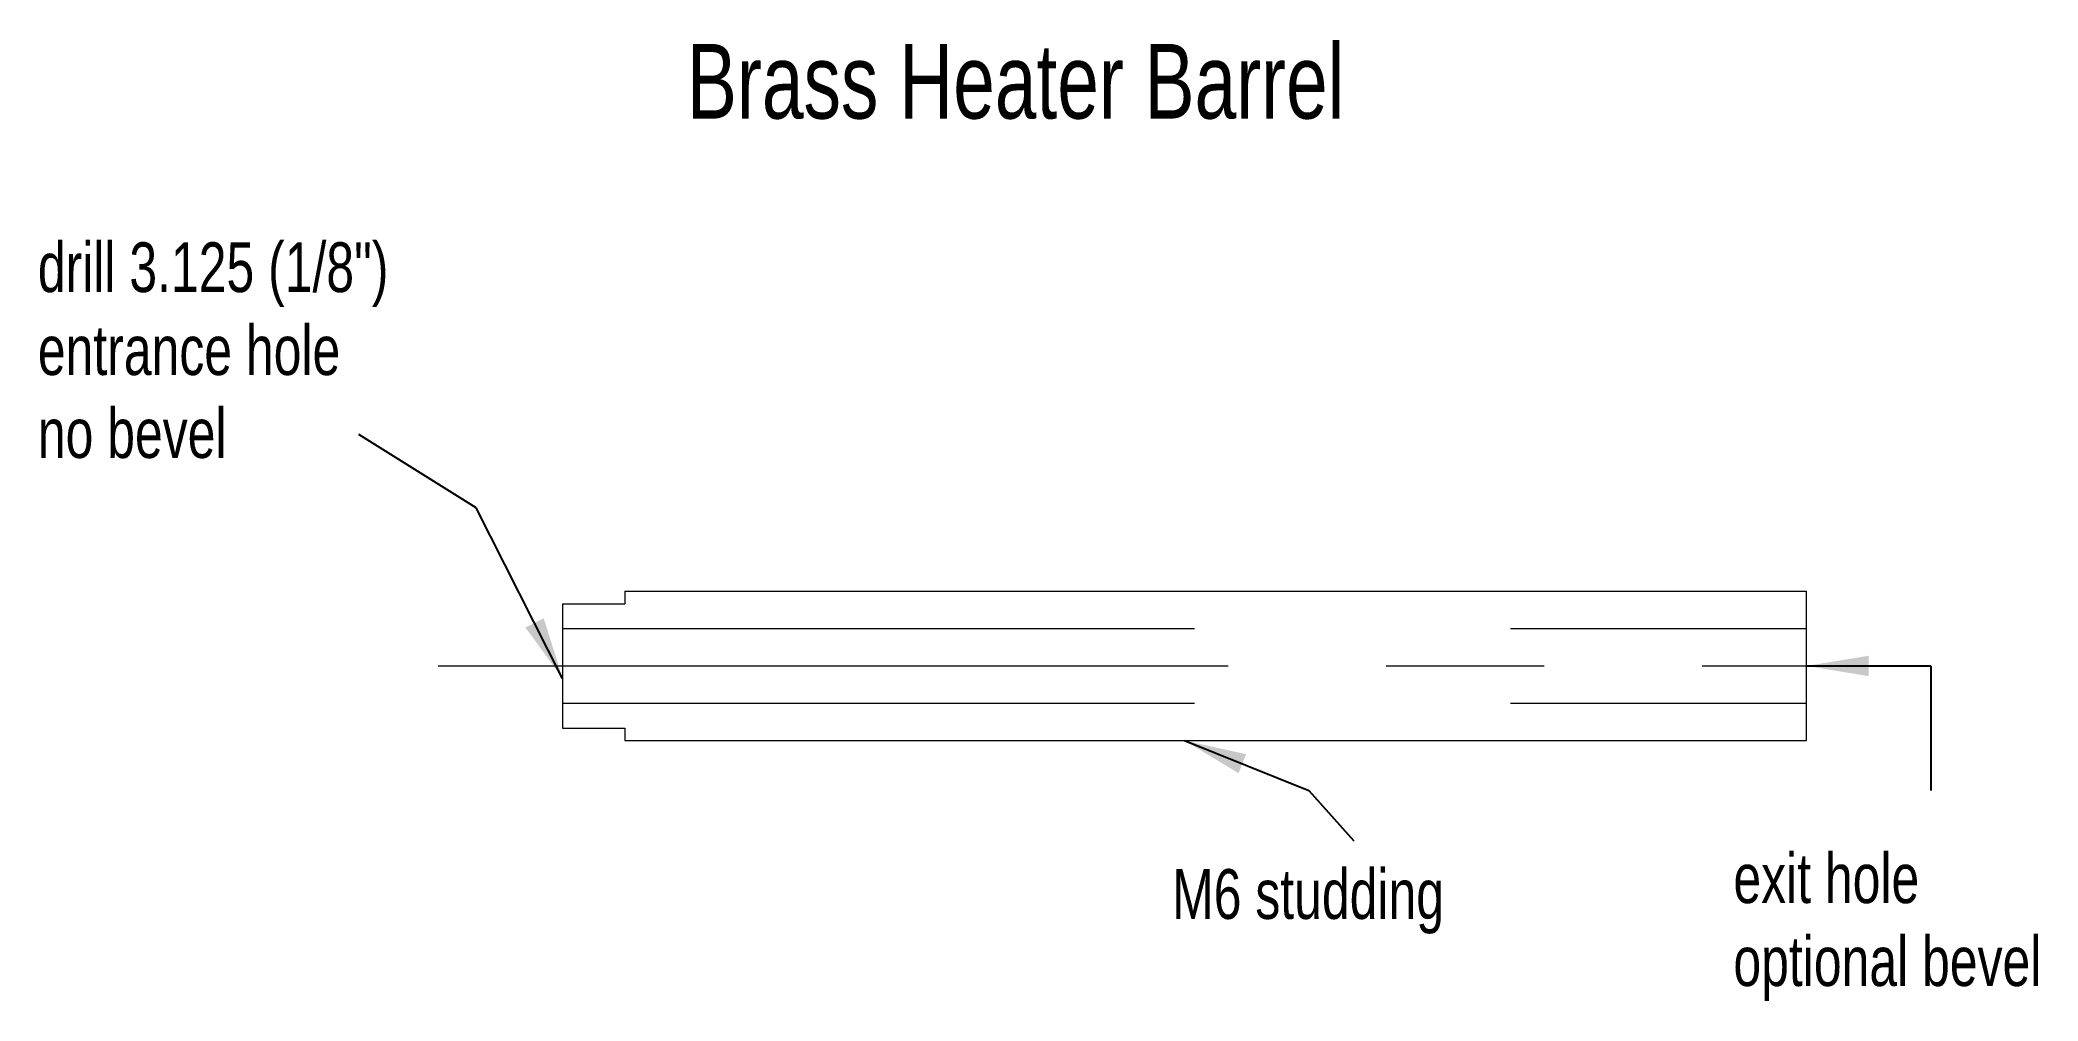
# Model space of a CAD drawing. Header units: millimetres. Extents: x -36 to 44.3, y -8.5 to 30.2.
import ezdxf

# ---------------------------------------------------------------- set-up
doc = ezdxf.new("R2010")
doc.units = ezdxf.units.MM
doc.linetypes.add('CENTER', pattern=[50.8, 31.75, -6.35, 6.35, -6.35])
doc.linetypes.add('DASHEDX2', pattern=[38.1, 25.4, -12.7])
doc.layers.get('0').update_dxf_attribs({"linetype": 'CONTINUOUS', "lineweight": 0, "true_color": 0xffffff})
doc.styles.get("Standard").update_dxf_attribs({"font": 'txt', "width": 0.75})
doc.dimstyles.get("Standard").update_dxf_attribs({"dimtxt": 2.5, "dimasz": 2.5, "dimexe": 1.25, "dimexo": 0.625, "dimtad": 1, "dimtxsty": 'Standard', "dimcen": 2.5, "dimadec": 0, "dimazin": 0, "dimtfac": 1, "dimtmove": 0, "dimatfit": 3, "dimfxl": 1, "dimarcsym": 0})

msp = doc.modelspace()

# ---------------------------------------------------------------- linework, layer by layer
for p, q in [((-15, 7.5), (-12.5, 7.5)), ((-15, 7.5), (-15, 2.5)), ((-12.5, 8), (35, 8)), ((-12.5, 8), (-12.5, 7.5)), ((35, 2), (35, 8)), ((-15, 2.5), (-12.5, 2.5)), ((-12.5, 2.5), (-12.5, 2)), ((-12.5, 2), (35, 2))]:
    msp.add_line(p, q)
at = {"linetype": 'DASHEDX2', "lineweight": 5}
for p, q in [((-15, 6.5), (35, 6.5)), ((-15, 3.5), (35, 3.5))]:
    msp.add_line(p, q, dxfattribs=at)
at = {"linetype": 'CENTER', "lineweight": 5}
msp.add_line((-20, 5), (35, 5), dxfattribs=at)

# ---------------------------------------------------------------- texts
at = {"width": 100, "attachment_point": 1}
for s, insert, char_height in [('Brass\\~Heater\\~Barrel', (-10, 30), 3), ('exit\\~hole\\Poptional\\~bevel', (32.059, -2.531), 2)]:
    msp.add_mtext(s, dxfattribs=dict(at, insert=insert, char_height=char_height))
at = {"lineweight": 5, "char_height": 2, "width": 100, "attachment_point": 1}
for s, insert in [('drill\\~3.125\\~(1/8")\\Pentrance\\~hole\\Pno\\~bevel', (-36.093, 22.027)), ('M6\\~studding', (9.5, -3.167))]:
    msp.add_mtext(s, dxfattribs=dict(at, insert=insert))

# ---------------------------------------------------------------- leaders
at = {"lineweight": 5}
for points in [[(-15, 4.5), (-18.471, 11.361), (-23.186, 14.298)], [(10, 2), (15, 0), (16.806, -2.025)]]:
    msp.add_leader(points, dimstyle='Standard', dxfattribs=at)
msp.add_leader([(35, 5), (40, 5), (40, 0)], dimstyle='Standard')

doc.saveas('drawing.dxf')
